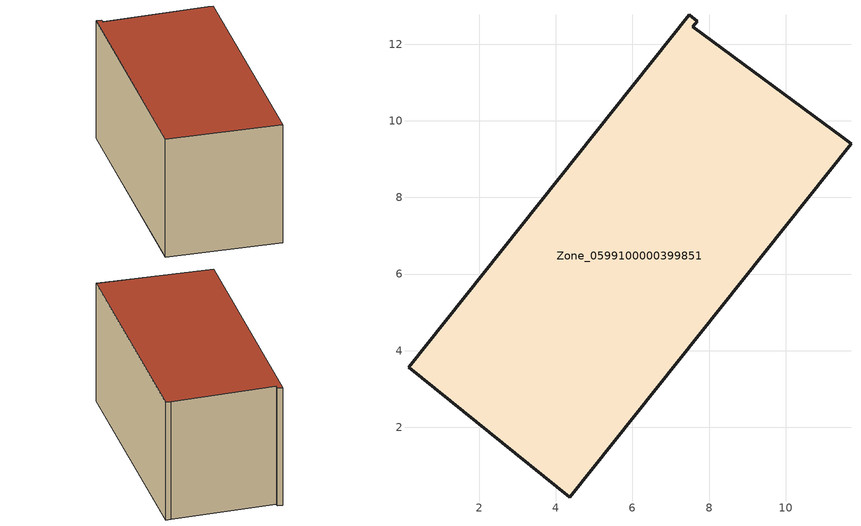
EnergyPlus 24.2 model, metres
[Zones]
Zone_0599100000399851
 floor ground (C_G): 11.5,9.56 11.7,9.4 4.36,0.18 0.15,3.56 7.48,12.76 7.69,12.6 7.57,12.46 z1
 wall outside (C_F): 7.48,12.76 0.15,3.56 4.36,0.18 11.7,9.4 11.5,9.56 7.57,12.46 7.69,12.6 7.48,12.76 z1:6.9
 roof outside (C_R): 11.7,9.4 11.5,9.56 7.57,12.46 7.69,12.6 7.48,12.76 0.15,3.56 4.36,0.18 z6.9
[BUILDING]
Pand.0599100000399851: North Axis=0; Terrain=City; Loads Convergence Tolerance Value=0.04; Temperature Convergence Tolerance Value=0.4; Solar Distribution=FullExterior; Maximum Number of Warmup Days=25; Minimum Number of Warmup Days=1
[Site:Location]
Rotterdam.The.Hague.AP_ZH_NLD Design_Conditions: Latitude=51.96; Longitude=4.45; Time Zone=1; Elevation=-4.5
[SITE:GROUNDTEMPERATURE:BUILDINGSURFACE]
18, 18, 18, 18, 18, 18, 18, 18, 18, 18, 18, 18
[MATERIAL] Thermal Absorptance=0.9; Solar Absorptance=0.7; Visible Absorptance=0.7
Name | Roughness | Thickness | Conductivity | Density | Specific Heat
G.TI.1992-2005 | MediumSmooth | 0.15 | 0.06 | 540 | 1210
F.TI.1992-2005 | Rough | 0.3 | 0.12 | 1920 | 840
R.TI.1992-2005 | MediumRough | 0.2 | 0.08 | 1500 | 1000
[CONSTRUCTION]
C_G: G.TI.1992-2005
C_F: F.TI.1992-2005
C_R: R.TI.1992-2005
[ZONE]
Zone_0599100000399851: Type=1; Multiplier=1; Ceiling Height=Autocalculate; Volume=Autocalculate; Floor Area=autocalculate; Part of Total Floor Area=Yes
[ZONEINFILTRATION:DESIGNFLOWRATE]
Infil_Zone_0599100000399851: Zone or ZoneList or Space or SpaceList=Zone_0599100000399851; Schedule=AlwaysOn; Design Flow Rate Calculation Method=Flow/Area; Flow Rate per Floor Area=0.0015; Constant Term Coefficient=1; Temperature Term Coefficient=0; Velocity Term Coefficient=0; Velocity Squared Term Coefficient=0
[HVACTEMPLATE:ZONE:IDEALLOADSAIRSYSTEM]
Zone_0599100000399851: Maximum Heating Supply Air Temperature=50; Minimum Cooling Supply Air Temperature=13; Maximum Heating Supply Air Humidity Ratio=0.0156; Minimum Cooling Supply Air Humidity Ratio=0.0077; Heating Limit=NoLimit; Cooling Limit=NoLimit; Dehumidification Control Type=ConstantSensibleHeatRatio; Cooling Sensible Heat Ratio=0.7; Dehumidification Setpoint=60; Humidification Control Type=None; Humidification Setpoint=30; Outdoor Air Method=None; Outdoor Air Flow Rate per Person=0.00944; Outdoor Air Flow Rate per Zone Floor Area=0; Outdoor Air Flow Rate per Zone=0; Demand Controlled Ventilation Type=None; Outdoor Air Economizer Type=NoEconomizer; Heat Recovery Type=None; Sensible Heat Recovery Effectiveness=0.7; Latent Heat Recovery Effectiveness=0.65
[ZONECONTROL:THERMOSTAT]
ThermostatControl_Zone_0599100000399851: Zone or ZoneList=Zone_0599100000399851; Control Type Schedule=DualSetpointControlType; Control 1=Thermostat_Zone_0599100000399851; Temperature Difference Between Cutout And Setpoint=0
[THERMOSTATSETPOINT:DUALSETPOINT]
Thermostat_Zone_0599100000399851: Heating Setpoint Temperature Schedule=HeatingSetpoint_Zone_0599100000399851; Cooling Setpoint Temperature Schedule=CoolingSetpoint_Zone_0599100000399851
[SCHEDULE:COMPACT]
HeatingSetpoint_Zone_0599100000399851: Through: 12/31, For: AllDays, Until: 24:00, 21
CoolingSetpoint_Zone_0599100000399851: Through: 12/31, For: AllDays, Until: 24:00, 24
DualSetpointControlType: Through: 12/31, For: AllDays, Until: 24:00, 4
AlwaysOn: Through: 12/31, For: AllDays, Until: 24:00, 1
